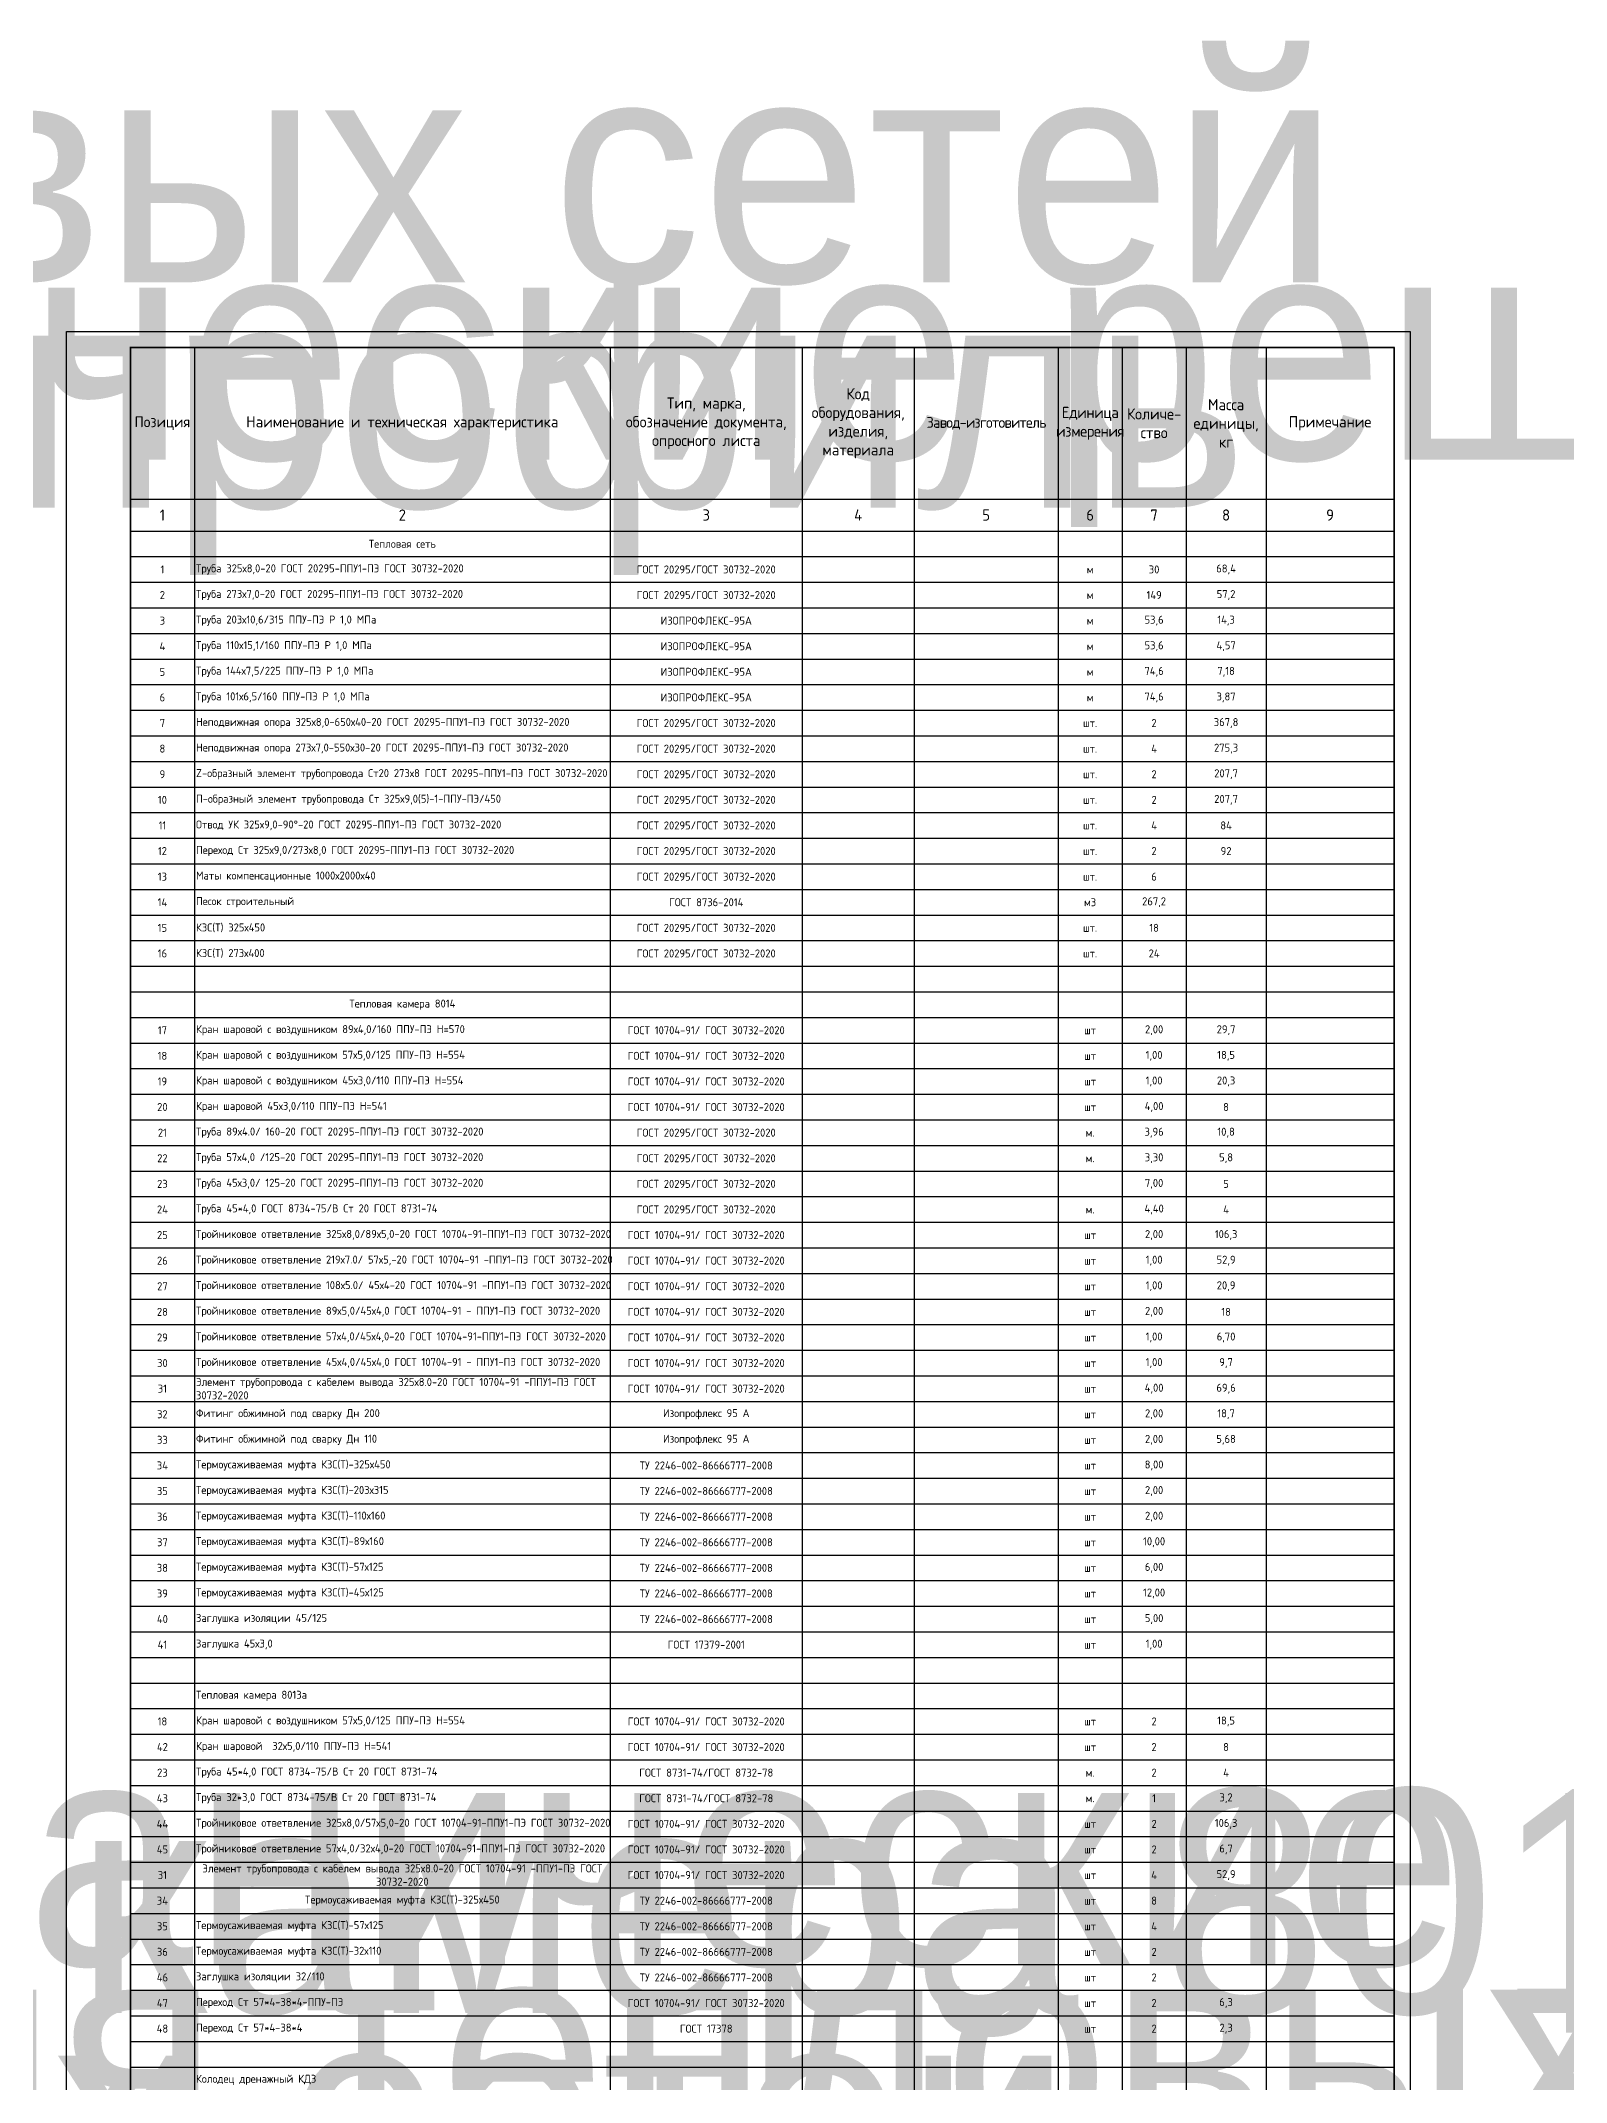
# Model space of a CAD drawing. Header units: metres. Extents: x 1981 to 7362, y 1229 to 3678.
# Drawn here: x 5026 to 5503, y 2327 to 2964 of the extents above; entities that cross this region are included whole.
import ezdxf
from ezdxf.enums import TextEntityAlignment as Align

# ---------------------------------------------------------------- set-up
doc = ezdxf.new("R2018")
doc.units = ezdxf.units.M
doc.layers.add('Форматы', color=7, linetype='Continuous')
doc.styles.add('GOST-2.304_Type-B', font='GOST Common.ttf')
doc.styles.get("Standard").update_dxf_attribs({"font": 'GOST Common.ttf'})

# ---------------------------------------------------------------- blocks, each defined once
blk = doc.blocks.new('*U147')
at = {"style": 'GOST-2.304_Type-B'}
blk.add_attdef('РАЗРАБОТАЛ', text='', height=2.5, dxfattribs=at).set_placement((721.5, -264.22), align=Align.MIDDLE_LEFT)
at = {"style": 'GOST-2.304_Type-B', "flags": 8}
for tag, height, p in [('ДАТА', 2.5, (761.07, -264.4)), ('ЛИСТ', 3, (857.39, -271.92)), ('ЛИСТОВ', 3, (874.89, -271.92)), ('ФОРМАТ', 3, (851.97, -294.75))]:
    blk.add_attdef(tag, text='', height=height, dxfattribs=at).set_placement(p, align=Align.MIDDLE_CENTER)
at = {"style": 'GOST-2.304_Type-B'}
blk.add_attdef('ПРОВЕРИЛ', (721.75, -270.73), '', height=2.5, dxfattribs=at)
at = {"lineweight": 30, "flags": 104}
for tag, p in [('ТЕПЛОВЫЕ_СЕТИ', (801, -269.5)), ('ИМЯ_ЧЕРТЕЖА', (801, -284.5))]:
    blk.add_attdef(tag, text='', height=3, dxfattribs=at).set_placement(p, align=Align.MIDDLE_CENTER)
blk = doc.blocks.new('*T26')
at = {"layer": 'Форматы', "lineweight": 30, "transparency": 16777216}
for p, q in [((0, 0), (395, 0)), ((0, 0), (0, -753.34)), ((20, 0), (20, -753.34)), ((150, 0), (150, -753.34)), ((210, 0), (210, -753.34)), ((245, 0), (245, -753.34)), ((290, 0), (290, -753.34)), ((310, 0), (310, -753.34)), ((330, 0), (330, -753.34)), ((355, 0), (355, -753.34)), ((395, 0), (395, -753.34)), ((0, -47.34), (395, -47.34)), ((0, -57.34), (395, -57.34)), ((0, -65.34), (395, -65.34)), ((0, -73.34), (395, -73.34)), ((0, -81.34), (395, -81.34)), ((0, -89.34), (395, -89.34)), ((0, -97.34), (395, -97.34)), ((0, -105.34), (395, -105.34)), ((0, -113.34), (395, -113.34)), ((0, -121.34), (395, -121.34)), ((0, -129.34), (395, -129.34)), ((0, -137.34), (395, -137.34)), ((0, -145.34), (395, -145.34)), ((0, -153.34), (395, -153.34)), ((0, -161.34), (395, -161.34)), ((0, -169.34), (395, -169.34)), ((0, -177.34), (395, -177.34)), ((0, -185.34), (395, -185.34)), ((0, -193.34), (395, -193.34)), ((0, -201.34), (395, -201.34)), ((0, -209.34), (395, -209.34)), ((0, -217.34), (395, -217.34)), ((0, -225.34), (395, -225.34)), ((0, -233.34), (395, -233.34)), ((0, -241.34), (395, -241.34)), ((0, -249.34), (395, -249.34)), ((0, -257.34), (395, -257.34)), ((0, -265.34), (395, -265.34)), ((0, -273.34), (395, -273.34)), ((0, -281.34), (395, -281.34)), ((0, -289.34), (395, -289.34)), ((0, -297.34), (395, -297.34)), ((0, -305.34), (395, -305.34)), ((0, -313.34), (395, -313.34)), ((0, -321.34), (395, -321.34)), ((0, -329.34), (395, -329.34)), ((0, -337.34), (395, -337.34)), ((0, -345.34), (395, -345.34)), ((0, -353.34), (395, -353.34)), ((0, -361.34), (395, -361.34)), ((0, -369.34), (395, -369.34)), ((0, -377.34), (395, -377.34)), ((0, -385.34), (395, -385.34)), ((0, -393.34), (395, -393.34)), ((0, -401.34), (395, -401.34)), ((0, -409.34), (395, -409.34)), ((0, -417.34), (395, -417.34)), ((0, -425.34), (395, -425.34)), ((0, -433.34), (395, -433.34)), ((0, -441.34), (395, -441.34)), ((0, -449.34), (395, -449.34)), ((0, -457.34), (395, -457.34)), ((0, -465.34), (395, -465.34)), ((0, -473.34), (395, -473.34)), ((0, -481.34), (395, -481.34)), ((0, -489.34), (395, -489.34)), ((0, -497.34), (395, -497.34)), ((0, -505.34), (395, -505.34)), ((0, -513.34), (395, -513.34)), ((0, -521.34), (395, -521.34)), ((0, -529.34), (395, -529.34)), ((0, -537.34), (395, -537.34)), ((0, -545.34), (395, -545.34)), ((0, -553.34), (395, -553.34)), ((0, -561.34), (395, -561.34)), ((0, -569.34), (395, -569.34)), ((0, -577.34), (395, -577.34)), ((0, -585.34), (395, -585.34)), ((0, -593.34), (395, -593.34)), ((0, -601.34), (395, -601.34)), ((0, -609.34), (395, -609.34)), ((0, -617.34), (395, -617.34)), ((0, -625.34), (395, -625.34)), ((0, -633.34), (395, -633.34)), ((0, -641.34), (395, -641.34)), ((0, -649.34), (395, -649.34)), ((0, -657.34), (395, -657.34)), ((0, -665.34), (395, -665.34)), ((0, -673.34), (395, -673.34)), ((0, -681.34), (395, -681.34)), ((0, -689.34), (395, -689.34)), ((0, -697.34), (395, -697.34)), ((0, -705.34), (395, -705.34)), ((0, -713.34), (395, -713.34)), ((0, -721.34), (395, -721.34)), ((0, -729.34), (395, -729.34)), ((0, -737.34), (395, -737.34)), ((0, -745.34), (395, -745.34)), ((0, -753.34), (395, -753.34))]:
    blk.add_line(p, q, dxfattribs=at)
at = {"layer": 'Форматы', "color": 0, "lineweight": 25, "transparency": 16777216}
for s, insert, char_height, width, attachment_point in [('Код оборудования,^M^Jизделия,^M^Jматериала', (227.5, -23.67), 3.5, 32, 5), ('Тип, марка,^M^Jобозначение документа,^M^Jопросного листа', (180, -23.67), 3.5, 57, 5), ('{\\T0.95; Единица^Jизмерения}', (300, -23.67), 3.5, 17, 5), ('Количе-^M^Jство', (320, -23.67), 3.5, 17, 5), ('Масса единицы, кг', (342.5, -23.67), 3.5, 22, 5), ('Позиция ', (10, -23.67), 3.4, 17, 5), ('Наименование и техническая характеристика', (85, -23.67), 3.5, 127, 5), ('{\\T0.9;Завод-изготовитель}', (267.5, -23.67), 3.4, 42, 5), ('Примечание', (375, -23.67), 3.5, 37, 5), ('1', (10, -52.34), 3.5, 17, 5), ('2', (85, -52.34), 3.5, 127, 5), ('3', (180, -52.34), 3.5, 57, 5), ('4', (227.5, -52.34), 3.5, 32, 5), ('5', (267.5, -52.34), 3.5, 42, 5), ('6', (300, -52.34), 3.5, 17, 5), ('7', (320, -52.34), 3.5, 17, 5), ('8', (342.5, -52.34), 3.5, 22, 5), ('9', (375, -52.34), 3.5, 37, 5), ('Тепловая сеть', (85, -61.34), 2.5, 129, 5), ('1', (10, -69.34), 2.5, 19, 5), ('Труба 325х8,0-20 ГОСТ 20295-ППУ1-ПЭ ГОСТ 30732-2020', (20.5, -69.34), 2.5, 129, 4), ('ГОСТ 20295/ГОСТ 30732-2020', (180, -69.34), 2.5, 59, 5), ('м', (300, -69.34), 2.5, 19, 5), ('30', (320, -69.34), 2.5, 19, 5), ('68,4', (342.5, -69.34), 2.5, 24, 5), ('2', (10, -77.34), 2.5, 19, 5), ('Труба 273х7,0-20 ГОСТ 20295-ППУ1-ПЭ ГОСТ 30732-2020', (20.5, -77.34), 2.5, 129, 4), ('ГОСТ 20295/ГОСТ 30732-2020', (180, -77.34), 2.5, 59, 5), ('149', (320, -77.34), 2.5, 19, 5), ('57,2', (342.5, -77.34), 2.5, 24, 5), ('м', (300, -77.34), 2.5, 19, 5), ('3', (10, -85.34), 2.5, 19, 5), ('Труба 203х10,6/315 ППУ-ПЭ Р 1,0 МПа', (20.5, -85.34), 2.5, 129, 4), ('ИЗОПРОФЛЕКС-95А', (180, -85.34), 2.5, 59, 5), ('м', (300, -85.34), 2.5, 19, 5), ('53,6', (320, -85.34), 2.5, 19, 5), ('14,3', (342.5, -85.34), 2.5, 24, 5), ('4', (10, -93.34), 2.5, 19, 5), ('Труба 110х15,1/160 ППУ-ПЭ Р 1,0 МПа', (20.5, -93.34), 2.5, 129, 4), ('ИЗОПРОФЛЕКС-95А', (180, -93.34), 2.5, 59, 5), ('м', (300, -93.34), 2.5, 19, 5), ('53,6', (320, -93.34), 2.5, 19, 5), ('4,57', (342.5, -93.34), 2.5, 24, 5), ('5', (10, -101.34), 2.5, 19, 5), ('Труба 144х7,5/225 ППУ-ПЭ Р 1,0 МПа', (20.5, -101.34), 2.5, 129, 4), ('ИЗОПРОФЛЕКС-95А', (180, -101.34), 2.5, 59, 5), ('м', (300, -101.34), 2.5, 19, 5), ('74,6', (320, -101.34), 2.5, 19, 5), ('7,18', (342.5, -101.34), 2.5, 24, 5), ('6', (10, -109.34), 2.5, 19, 5), ('Труба 101х6,5/160 ППУ-ПЭ Р 1,0 МПа', (20.5, -109.34), 2.5, 129, 4), ('ИЗОПРОФЛЕКС-95А', (180, -109.34), 2.5, 59, 5), ('74,6', (320, -109.34), 2.5, 19, 5), ('3,87', (342.5, -109.34), 2.5, 24, 5), ('м', (300, -109.34), 2.5, 19, 5), ('7', (10, -117.34), 2.5, 19, 5), ('Неподвижная опора 325х8,0-650х40-20 ГОСТ 20295-ППУ1-ПЭ ГОСТ 30732-2020', (20.5, -117.34), 2.5, 129, 4), ('ГОСТ 20295/ГОСТ 30732-2020', (180, -117.34), 2.5, 59, 5), ('шт.', (300, -117.34), 2.5, 19, 5), ('2', (320, -117.34), 2.5, 19, 5), ('367,8', (342.5, -117.34), 2.5, 24, 5), ('8', (10, -125.34), 2.5, 19, 5), ('Неподвижная опора 273х7,0-550х30-20 ГОСТ 20295-ППУ1-ПЭ ГОСТ 30732-2020', (20.5, -125.34), 2.5, 129, 4), ('ГОСТ 20295/ГОСТ 30732-2020', (180, -125.34), 2.5, 59, 5), ('шт.', (300, -125.34), 2.5, 19, 5), ('4', (320, -125.34), 2.5, 19, 5), ('275,3', (342.5, -125.34), 2.5, 24, 5), ('9', (10, -133.34), 2.5, 19, 5), ('Z-образный элемент трубопровода Ст20 273х8 ГОСТ 20295-ППУ1-ПЭ ГОСТ 30732-2020', (20.5, -133.34), 2.5, 129, 4), ('ГОСТ 20295/ГОСТ 30732-2020', (180, -133.34), 2.5, 59, 5), ('шт.', (300, -133.34), 2.5, 19, 5), ('2', (320, -133.34), 2.5, 19, 5), ('207,7', (342.5, -133.34), 2.5, 24, 5), ('10', (10, -141.34), 2.5, 19, 5), ('П-образный элемент трубопровода Ст 325х9,0(5)-1-ППУ-ПЭ/450', (20.5, -141.34), 2.5, 129, 4), ('ГОСТ 20295/ГОСТ 30732-2020', (180, -141.34), 2.5, 59, 5), ('2', (320, -141.34), 2.5, 19, 5), ('207,7', (342.5, -141.34), 2.5, 24, 5), ('шт.', (300, -141.34), 2.5, 19, 5), ('11', (10, -149.34), 2.5, 19, 5), ('Отвод УК 325х9,0-90°-20 ГОСТ 20295-ППУ1-ПЭ ГОСТ 30732-2020', (20.5, -149.34), 2.5, 129, 4), ('ГОСТ 20295/ГОСТ 30732-2020', (180, -149.34), 2.5, 59, 5), ('шт.', (300, -149.34), 2.5, 19, 5), ('4', (320, -149.34), 2.5, 19, 5), ('84', (342.5, -149.34), 2.5, 24, 5), ('12', (10, -157.34), 2.5, 19, 5), ('Переход Ст 325х9,0/273х8,0 ГОСТ 20295-ППУ1-ПЭ ГОСТ 30732-2020', (20.5, -157.34), 2.5, 129, 4), ('ГОСТ 20295/ГОСТ 30732-2020', (180, -157.34), 2.5, 59, 5), ('шт.', (300, -157.34), 2.5, 19, 5), ('2', (320, -157.34), 2.5, 19, 5), ('92', (342.5, -157.34), 2.5, 24, 5), ('13', (10, -165.34), 2.5, 19, 5), ('Маты компенсационные 1000х2000х40', (20.5, -165.34), 2.5, 129, 4), ('ГОСТ 20295/ГОСТ 30732-2020', (180, -165.34), 2.5, 59, 5), ('шт.', (300, -165.34), 2.5, 19, 5), ('6', (320, -165.34), 2.5, 19, 5), ('14', (10, -173.34), 2.5, 19, 5), ('Песок строительный', (20.5, -173.34), 2.5, 129, 4), ('ГОСТ 8736-2014', (180, -173.34), 2.5, 59, 5), ('м3', (300, -173.34), 2.5, 19, 5), ('267,2', (320, -173.34), 2.5, 19, 5), ('15', (10, -181.34), 2.5, 19, 5), ('КЗС(Т) 325х450', (20.5, -181.34), 2.5, 129, 4), ('ГОСТ 20295/ГОСТ 30732-2020', (180, -181.34), 2.5, 59, 5), ('шт.', (300, -181.34), 2.5, 19, 5), ('18', (320, -181.34), 2.5, 19, 5), ('16', (10, -189.34), 2.5, 19, 5), ('КЗС(Т) 273х400', (20.5, -189.34), 2.5, 129, 4), ('ГОСТ 20295/ГОСТ 30732-2020', (180, -189.34), 2.5, 59, 5), ('шт.', (300, -189.34), 2.5, 19, 5), ('24', (320, -189.34), 2.5, 19, 5), ('Тепловая камера 8014', (85, -205.34), 2.5, 129, 5), ('17', (10, -213.34), 2.5, 19, 5), ('Кран шаровой с воздушником 89х4,0/160 ППУ-ПЭ Н=570', (20.5, -213.34), 2.5, 129, 4), ('ГОСТ 10704-91/ ГОСТ 30732-2020', (180, -213.34), 2.5, 59, 5), ('шт', (300, -213.34), 2.5, 19, 5), ('2,00', (320, -213.34), 2.5, 19, 5), ('29,7', (342.5, -213.34), 2.5, 24, 5), ('18', (10, -221.34), 2.5, 19, 5), ('Кран шаровой с воздушником 57х5,0/125 ППУ-ПЭ Н=554', (20.5, -221.34), 2.5, 129, 4), ('ГОСТ 10704-91/ ГОСТ 30732-2020', (180, -221.34), 2.5, 59, 5), ('шт', (300, -221.34), 2.5, 19, 5), ('1,00', (320, -221.34), 2.5, 19, 5), ('18,5', (342.5, -221.34), 2.5, 24, 5), ('19', (10, -229.34), 2.5, 19, 5), ('Кран шаровой с воздушником 45х3,0/110 ППУ-ПЭ Н=554', (20.5, -229.34), 2.5, 129, 4), ('ГОСТ 10704-91/ ГОСТ 30732-2020', (180, -229.34), 2.5, 59, 5), ('шт', (300, -229.34), 2.5, 19, 5), ('1,00', (320, -229.34), 2.5, 19, 5), ('20,3', (342.5, -229.34), 2.5, 24, 5), ('Кран шаровой 45х3,0/110 ППУ-ПЭ Н=541', (20.5, -237.34), 2.5, 129, 4), ('4,00', (320, -237.34), 2.5, 19, 5), ('20', (10, -237.34), 2.5, 19, 5), ('ГОСТ 10704-91/ ГОСТ 30732-2020', (180, -237.34), 2.5, 59, 5), ('шт', (300, -237.34), 2.5, 19, 5), ('8', (342.5, -237.34), 2.5, 24, 5), ('21', (10, -245.34), 2.5, 19, 5), ('Труба 89х4.0/ 160-20 ГОСТ 20295-ППУ1-ПЭ ГОСТ 30732-2020', (20.5, -245.34), 2.5, 129, 4), ('ГОСТ 20295/ГОСТ 30732-2020', (180, -245.34), 2.5, 59, 5), ('м.', (300, -245.34), 2.5, 19, 5), ('3,96', (320, -245.34), 2.5, 19, 5), ('10,8', (342.5, -245.34), 2.5, 24, 5), ('22', (10, -253.34), 2.5, 19, 5), ('Труба 57х4,0 /125-20 ГОСТ 20295-ППУ1-ПЭ ГОСТ 30732-2020', (20.5, -253.34), 2.5, 129, 4), ('ГОСТ 20295/ГОСТ 30732-2020', (180, -253.34), 2.5, 59, 5), ('м.', (300, -253.34), 2.5, 19, 5), ('3,30', (320, -253.34), 2.5, 19, 5), ('5,8', (342.5, -253.34), 2.5, 24, 5), ('23', (10, -261.34), 2.5, 19, 5), ('Труба 45х3,0/ 125-20 ГОСТ 20295-ППУ1-ПЭ ГОСТ 30732-2020', (20.5, -261.34), 2.5, 129, 4), ('ГОСТ 20295/ГОСТ 30732-2020', (180, -261.34), 2.5, 59, 5), ('7,00', (320, -261.34), 2.5, 19, 5), ('5', (342.5, -261.34), 2.5, 24, 5), ('Труба 45*4,0 ГОСТ 8734-75/В Ст 20 ГОСТ 8731-74', (20.5, -269.34), 2.5, 129, 4), ('4,40', (320, -269.34), 2.5, 19, 5), ('24', (10, -269.34), 2.5, 19, 5), ('ГОСТ 20295/ГОСТ 30732-2020', (180, -269.34), 2.5, 59, 5), ('м.', (300, -269.34), 2.5, 19, 5), ('4', (342.5, -269.34), 2.5, 24, 5), ('25', (10, -277.34), 2.5, 19, 5), ('Тройниковое ответвление 325х8,0/89х5,0-20 ГОСТ 10704-91-ППУ1-ПЭ ГОСТ 30732-2020', (20.5, -277.34), 2.5, 129, 4), ('ГОСТ 10704-91/ ГОСТ 30732-2020', (180, -277.34), 2.5, 59, 5), ('шт', (300, -277.34), 2.5, 19, 5), ('2,00', (320, -277.34), 2.5, 19, 5), ('106,3', (342.5, -277.34), 2.5, 24, 5), ('26', (10, -285.34), 2.5, 19, 5), ('Тройниковое ответвление 219х7.0/ 57х5,-20 ГОСТ 10704-91 -ППУ1-ПЭ ГОСТ 30732-2020', (20.5, -285.34), 2.5, 129, 4), ('ГОСТ 10704-91/ ГОСТ 30732-2020', (180, -285.34), 2.5, 59, 5), ('шт', (300, -285.34), 2.5, 19, 5), ('1,00', (320, -285.34), 2.5, 19, 5), ('52,9', (342.5, -285.34), 2.5, 24, 5), ('27', (10, -293.34), 2.5, 19, 5), ('Тройниковое ответвление 108х5.0/ 45х4-20 ГОСТ 10704-91 -ППУ1-ПЭ ГОСТ 30732-2020', (20.5, -293.34), 2.5, 129, 4), ('ГОСТ 10704-91/ ГОСТ 30732-2020', (180, -293.34), 2.5, 59, 5), ('шт', (300, -293.34), 2.5, 19, 5), ('1,00', (320, -293.34), 2.5, 19, 5), ('20,9', (342.5, -293.34), 2.5, 24, 5), ('Тройниковое ответвление 89х5,0/45х4,0 ГОСТ 10704-91 - ППУ1-ПЭ ГОСТ 30732-2020', (20.5, -301.34), 2.5, 129, 4), ('2,00', (320, -301.34), 2.5, 19, 5), ('28', (10, -301.34), 2.5, 19, 5), ('ГОСТ 10704-91/ ГОСТ 30732-2020', (180, -301.34), 2.5, 59, 5), ('шт', (300, -301.34), 2.5, 19, 5), ('18', (342.5, -301.34), 2.5, 24, 5), ('29', (10, -309.34), 2.5, 19, 5), ('Тройниковое ответвление 57х4,0/45х4,0-20 ГОСТ 10704-91-ППУ1-ПЭ ГОСТ 30732-2020', (20.5, -309.34), 2.5, 129, 4), ('ГОСТ 10704-91/ ГОСТ 30732-2020', (180, -309.34), 2.5, 59, 5), ('шт', (300, -309.34), 2.5, 19, 5), ('1,00', (320, -309.34), 2.5, 19, 5), ('6,70', (342.5, -309.34), 2.5, 24, 5), ('30', (10, -317.34), 2.5, 19, 5), ('Тройниковое ответвление 45х4,0/45х4,0 ГОСТ 10704-91 - ППУ1-ПЭ ГОСТ 30732-2020', (20.5, -317.34), 2.5, 129, 4), ('ГОСТ 10704-91/ ГОСТ 30732-2020', (180, -317.34), 2.5, 59, 5), ('шт', (300, -317.34), 2.5, 19, 5), ('1,00', (320, -317.34), 2.5, 19, 5), ('9,7', (342.5, -317.34), 2.5, 24, 5), ('31', (10, -325.34), 2.5, 19, 5), ('Элемент трубопровода с кабелем вывода 325х8.0-20 ГОСТ 10704-91 -ППУ1-ПЭ ГОСТ 30732-2020', (20.5, -325.34), 2.5, 129, 4), ('ГОСТ 10704-91/ ГОСТ 30732-2020', (180, -325.34), 2.5, 59, 5), ('шт', (300, -325.34), 2.5, 19, 5), ('4,00', (320, -325.34), 2.5, 19, 5), ('69,6', (342.5, -325.34), 2.5, 24, 5), ('32', (10, -333.34), 2.5, 19, 5), ('Фитинг обжимной под сварку Дн 200', (20.5, -333.34), 2.5, 129, 4), ('Изопрофлекс 95 А', (180, -333.34), 2.5, 59, 5), ('шт', (300, -333.34), 2.5, 19, 5), ('2,00', (320, -333.34), 2.5, 19, 5), ('18,7', (342.5, -333.34), 2.5, 24, 5), ('33', (10, -341.34), 2.5, 19, 5), ('Фитинг обжимной под сварку Дн 110', (20.5, -341.34), 2.5, 129, 4), ('Изопрофлекс 95 А', (180, -341.34), 2.5, 59, 5), ('шт', (300, -341.34), 2.5, 19, 5), ('2,00', (320, -341.34), 2.5, 19, 5), ('5,68', (342.5, -341.34), 2.5, 24, 5), ('34', (10, -349.34), 2.5, 19, 5), ('Термоусаживаемая муфта КЗС(Т)-325х450', (20.5, -349.34), 2.5, 129, 4), ('ТУ 2246-002-86666777-2008', (180, -349.34), 2.5, 59, 5), ('шт', (300, -349.34), 2.5, 19, 5), ('8,00', (320, -349.34), 2.5, 19, 5), ('35', (10, -357.34), 2.5, 19, 5), ('Термоусаживаемая муфта КЗС(Т)-203х315', (20.5, -357.34), 2.5, 129, 4), ('ТУ 2246-002-86666777-2008', (180, -357.34), 2.5, 59, 5), ('шт', (300, -357.34), 2.5, 19, 5), ('2,00', (320, -357.34), 2.5, 19, 5), ('Термоусаживаемая муфта КЗС(Т)-110х160', (20.5, -365.34), 2.5, 129, 4), ('36', (10, -365.34), 2.5, 19, 5), ('ТУ 2246-002-86666777-2008', (180, -365.34), 2.5, 59, 5), ('шт', (300, -365.34), 2.5, 19, 5), ('2,00', (320, -365.34), 2.5, 19, 5), ('37', (10, -373.34), 2.5, 19, 5), ('Термоусаживаемая муфта КЗС(Т)-89х160', (20.5, -373.34), 2.5, 129, 4), ('ТУ 2246-002-86666777-2008', (180, -373.34), 2.5, 59, 5), ('шт', (300, -373.34), 2.5, 19, 5), ('10,00', (320, -373.34), 2.5, 19, 5), ('38', (10, -381.34), 2.5, 19, 5), ('Термоусаживаемая муфта КЗС(Т)-57х125', (20.5, -381.34), 2.5, 129, 4), ('ТУ 2246-002-86666777-2008', (180, -381.34), 2.5, 59, 5), ('шт', (300, -381.34), 2.5, 19, 5), ('6,00', (320, -381.34), 2.5, 19, 5), ('39', (10, -389.34), 2.5, 19, 5), ('Термоусаживаемая муфта КЗС(Т)-45х125', (20.5, -389.34), 2.5, 129, 4), ('ТУ 2246-002-86666777-2008', (180, -389.34), 2.5, 59, 5), ('шт', (300, -389.34), 2.5, 19, 5), ('12,00', (320, -389.34), 2.5, 19, 5), ('40', (10, -397.34), 2.5, 19, 5), ('Заглушка изоляции 45/125', (20.5, -397.34), 2.5, 129, 4), ('ТУ 2246-002-86666777-2008', (180, -397.34), 2.5, 59, 5), ('шт', (300, -397.34), 2.5, 19, 5), ('5,00', (320, -397.34), 2.5, 19, 5), ('41', (10, -405.34), 2.5, 19, 5), ('Заглушка 45х3,0', (20.5, -405.34), 2.5, 129, 4), ('ГОСТ 17379-2001', (180, -405.34), 2.5, 59, 5), ('шт', (300, -405.34), 2.5, 19, 5), ('1,00', (320, -405.34), 2.5, 19, 5), ('Тепловая камера 8013а', (20.5, -421.34), 2.5, 129, 4), ('18', (10, -429.34), 2.5, 19, 5), ('Кран шаровой с воздушником 57х5,0/125 ППУ-ПЭ Н=554', (20.5, -429.34), 2.5, 129, 4), ('ГОСТ 10704-91/ ГОСТ 30732-2020', (180, -429.34), 2.5, 59, 5), ('шт', (300, -429.34), 2.5, 19, 5), ('2', (320, -429.34), 2.5, 19, 5), ('18,5', (342.5, -429.34), 2.5, 24, 5), ('42', (10, -437.34), 2.5, 19, 5), ('Кран шаровой  32х5,0/110 ППУ-ПЭ Н=541', (20.5, -437.34), 2.5, 129, 4), ('ГОСТ 10704-91/ ГОСТ 30732-2020', (180, -437.34), 2.5, 59, 5), ('шт', (300, -437.34), 2.5, 19, 5), ('2', (320, -437.34), 2.5, 19, 5), ('8', (342.5, -437.34), 2.5, 24, 5), ('23', (10, -445.34), 2.5, 19, 5), ('Труба 45*4,0 ГОСТ 8734-75/В Ст 20 ГОСТ 8731-74', (20.5, -445.34), 2.5, 129, 4), ('ГОСТ 8731-74/ГОСТ 8732-78^M', (180, -445.34), 2.5, 59, 5), ('м.', (300, -445.34), 2.5, 19, 5), ('2', (320, -445.34), 2.5, 19, 5), ('4', (342.5, -445.34), 2.5, 24, 5), ('43', (10, -453.34), 2.5, 19, 5), ('Труба 32*3,0 ГОСТ 8734-75/В Ст 20 ГОСТ 8731-74', (20.5, -453.34), 2.5, 129, 4), ('ГОСТ 8731-74/ГОСТ 8732-78^M', (180, -453.34), 2.5, 59, 5), ('м.', (300, -453.34), 2.5, 19, 5), ('1', (320, -453.34), 2.5, 19, 5), ('3,2', (342.5, -453.34), 2.5, 24, 5), ('44', (10, -461.34), 2.5, 19, 5), ('Тройниковое ответвление 325х8,0/57х5,0-20 ГОСТ 10704-91-ППУ1-ПЭ ГОСТ 30732-2020', (20.5, -461.34), 2.5, 129, 4), ('ГОСТ 10704-91/ ГОСТ 30732-2020', (180, -461.34), 2.5, 59, 5), ('шт', (300, -461.34), 2.5, 19, 5), ('2', (320, -461.34), 2.5, 19, 5), ('106,3', (342.5, -461.34), 2.5, 24, 5), ('45', (10, -469.34), 2.5, 19, 5), ('Тройниковое ответвление 57х4,0/32х4,0-20 ГОСТ 10704-91-ППУ1-ПЭ ГОСТ 30732-2020', (20.5, -469.34), 2.5, 129, 4), ('ГОСТ 10704-91/ ГОСТ 30732-2020', (180, -469.34), 2.5, 59, 5), ('шт', (300, -469.34), 2.5, 19, 5), ('2', (320, -469.34), 2.5, 19, 5), ('6,7', (342.5, -469.34), 2.5, 24, 5), ('31', (10, -477.34), 2.5, 19, 5), ('Элемент трубопровода с кабелем вывода 325х8.0-20 ГОСТ 10704-91 -ППУ1-ПЭ ГОСТ 30732-2020', (85, -477.34), 2.5, 129, 5), ('ГОСТ 10704-91/ ГОСТ 30732-2020', (180, -477.34), 2.5, 59, 5), ('шт', (300, -477.34), 2.5, 19, 5), ('4', (320, -477.34), 2.5, 19, 5), ('52,9', (342.5, -477.34), 2.5, 24, 5), ('34', (10, -485.34), 2.5, 19, 5), ('Термоусаживаемая муфта КЗС(Т)-325х450', (85, -485.34), 2.5, 129, 5), ('ТУ 2246-002-86666777-2008', (180, -485.34), 2.5, 59, 5), ('8', (320, -485.34), 2.5, 19, 5), ('шт', (300, -485.34), 2.5, 19, 5), ('35', (10, -493.34), 2.5, 19, 5), ('Термоусаживаемая муфта КЗС(Т)-57х125', (20.5, -493.34), 2.5, 129, 4), ('ТУ 2246-002-86666777-2008', (180, -493.34), 2.5, 59, 5), ('шт', (300, -493.34), 2.5, 19, 5), ('4', (320, -493.34), 2.5, 19, 5), ('36', (10, -501.34), 2.5, 19, 5), ('Термоусаживаемая муфта КЗС(Т)-32х110', (20.5, -501.34), 2.5, 129, 4), ('ТУ 2246-002-86666777-2008', (180, -501.34), 2.5, 59, 5), ('шт', (300, -501.34), 2.5, 19, 5), ('2', (320, -501.34), 2.5, 19, 5), ('46', (10, -509.34), 2.5, 19, 5), ('Заглушка изоляции 32/110', (20.5, -509.34), 2.5, 129, 4), ('ТУ 2246-002-86666777-2008', (180, -509.34), 2.5, 59, 5), ('шт', (300, -509.34), 2.5, 19, 5), ('2', (320, -509.34), 2.5, 19, 5), ('47', (10, -517.34), 2.5, 19, 5), ('Переход Ст 57*4-38*4-ППУ-ПЭ', (20.5, -517.34), 2.5, 129, 4), ('ГОСТ 10704-91/ ГОСТ 30732-2020', (180, -517.34), 2.5, 59, 5), ('2', (320, -517.34), 2.5, 19, 5), ('6,3', (342.5, -517.34), 2.5, 24, 5), ('шт', (300, -517.34), 2.5, 19, 5), ('48', (10, -525.34), 2.5, 19, 5), ('Переход Ст 57*4-38*4', (20.5, -525.34), 2.5, 129, 4), ('ГОСТ 17378', (180, -525.34), 2.5, 59, 5), ('шт', (300, -525.34), 2.5, 19, 5), ('2', (320, -525.34), 2.5, 19, 5), ('2,3', (342.5, -525.34), 2.5, 24, 5), ('Колодец дренажный КД3', (20.5, -541.34), 2.5, 129, 4), ('49', (10, -549.34), 2.5, 19, 5), ('Кран шаровой 89х5,0/160 ППУ-ПЭ Н=548', (20.5, -549.34), 2.5, 129, 4), ('ГОСТ 10704-91/ ГОСТ 30732-2020', (180, -549.34), 2.5, 59, 5), ('4.0', (320, -549.34), 2.5, 19, 5), ('22.00', (342.5, -549.34), 2.5, 24, 5), ('шт', (300, -549.34), 2.5, 19, 5), ('50', (10, -557.34), 2.5, 19, 5), ('Труба 89х4,0/160-20 ГОСТ 20295-ППУ1-ПЭ ГОСТ 30732-2020', (20.5, -557.34), 2.5, 129, 4), ('ГОСТ 20295/ГОСТ 30732-2020^M', (180, -557.34), 2.5, 59, 5), ('м.', (300, -557.34), 2.5, 19, 5), ('7,8', (320, -557.34), 2.5, 19, 5), ('10,8', (342.5, -557.34), 2.5, 24, 5), ('51', (10, -565.34), 2.5, 19, 5), ('Труба 89*4,0 ГОСТ 8734-75/В Ст 20 ГОСТ 8731-74', (20.5, -565.34), 2.5, 129, 4), ('ГОСТ 10704-91/ГОСТ 10705-80^M', (180, -565.34), 2.5, 59, 5), ('м.', (300, -565.34), 2.5, 19, 5), ('2', (320, -565.34), 2.5, 19, 5), ('8,41', (342.5, -565.34), 2.5, 24, 5), ('52', (10, -573.34), 2.5, 19, 5), ('Тройниковое ответвление 273х8,0/89х5,0-20 ГОСТ 10704-91-ППУ1-ПЭ ГОСТ 30732-2020', (20.5, -573.34), 2.5, 129, 4), ('ГОСТ 10704-91/ ГОСТ 30732-2020', (180, -573.34), 2.5, 59, 5), ('шт', (300, -573.34), 2.5, 19, 5), ('2', (320, -573.34), 2.5, 19, 5), ('112.20', (342.5, -573.34), 2.5, 24, 5), ('53', (10, -581.34), 2.5, 19, 5), ('Тройниковое ответвление 219х7,0/89х5,0-20 ГОСТ 10704-91-ППУ1-ПЭ ГОСТ 30732-2020', (20.5, -581.34), 2.5, 129, 4), ('ГОСТ 10704-91/ ГОСТ 30732-2020', (180, -581.34), 2.5, 59, 5), ('1', (320, -581.34), 2.5, 19, 5), ('64,1', (342.5, -581.34), 2.5, 24, 5), ('шт', (300, -581.34), 2.5, 19, 5), ('54', (10, -589.34), 2.5, 19, 5), ('Тройниковое ответвление 108х4,0/89х4,0-20 ГОСТ 10704-91-ППУ1-ПЭ ГОСТ 30732-2020', (85, -589.34), 2.5, 129, 5), ('ГОСТ 10704-91/ ГОСТ 30732-2020', (180, -589.34), 2.5, 59, 5), ('шт', (300, -589.34), 2.5, 19, 5), ('1', (320, -589.34), 2.5, 19, 5), ('26,6', (342.5, -589.34), 2.5, 24, 5), ('55', (10, -597.34), 2.5, 19, 5), ('Элемент трубопровода с кабелем вывода 273х4.0-20 ГОСТ 10704-91 -ППУ1-ПЭ ГОСТ 30732-2020', (20.5, -597.34), 2.5, 129, 4), ('ГОСТ 10704-91/ ГОСТ 30732-2020', (180, -597.34), 2.5, 59, 5), ('шт', (300, -597.34), 2.5, 19, 5), ('4.0', (320, -597.34), 2.5, 19, 5), ('58.20', (342.5, -597.34), 2.5, 24, 5), ('56', (10, -605.34), 2.5, 19, 5), ('Термоусаживаемая муфта КЗС(Т)-273х400', (20.5, -605.34), 2.5, 129, 4), ('ТУ 2246-002-86666777-2008', (180, -605.34), 2.5, 59, 5), ('шт', (300, -605.34), 2.5, 19, 5), ('8', (320, -605.34), 2.5, 19, 5), ('57', (10, -613.34), 2.5, 19, 5), ('Термоусаживаемая муфта КЗС(Т)-89х160', (20.5, -613.34), 2.5, 129, 4), ('ТУ 2246-002-86666777-2008', (180, -613.34), 2.5, 59, 5), ('7', (320, -613.34), 2.5, 19, 5), ('шт', (300, -613.34), 2.5, 19, 5), ('58', (10, -621.34), 2.5, 19, 5), ('Заглушка изоляции 89/160', (20.5, -621.34), 2.5, 129, 4), ('ТУ 2246-002-86666777-2008', (180, -621.34), 2.5, 59, 5), ('шт', (300, -621.34), 2.5, 19, 5), ('4', (320, -621.34), 2.5, 19, 5), ('Демонтаж', (20.5, -637.34), 2.5, 129, 4), ('Труба Ду300 ГОСТ 10704-91', (20.5, -645.34), 2.5, 129, 4), (' ГОСТ 10704-91', (180, -645.34), 2.5, 59, 5), ('107,2', (320, -645.34), 2.5, 19, 5), ('м', (300, -645.34), 2.5, 19, 5), ('Труба Ду273 ГОСТ 10704-91', (20.5, -653.34), 2.5, 129, 4), (' ГОСТ 10704-91', (180, -653.34), 2.5, 59, 5), ('м', (300, -653.34), 2.5, 19, 5), ('149,2', (320, -653.34), 2.5, 19, 5), ('Труба Ду 200 ГОСТ 10704-91', (20.5, -661.34), 2.5, 129, 4), (' ГОСТ 10704-91', (180, -661.34), 2.5, 59, 5), ('м', (300, -661.34), 2.5, 19, 5), ('53,6', (320, -661.34), 2.5, 19, 5), ('Труба Ду 150 ГОСТ 10704-91', (20.5, -669.34), 2.5, 129, 4), (' ГОСТ 10704-91', (180, -669.34), 2.5, 59, 5), ('м', (300, -669.34), 2.5, 19, 5), ('53,6', (320, -669.34), 2.5, 19, 5), ('Отвод Ду 300', (20.5, -677.34), 2.5, 129, 4), ('ГОСТ 17375', (180, -677.34), 2.5, 59, 5), ('4', (320, -677.34), 2.5, 19, 5), ('шт', (300, -677.34), 2.5, 19, 5), ('Отвод Ду 273', (85, -685.34), 2.5, 129, 5), ('ГОСТ 17375', (180, -685.34), 2.5, 59, 5), ('шт', (300, -685.34), 2.5, 19, 5), ('4', (320, -685.34), 2.5, 19, 5), ('Отвод Ду 200 ', (20.5, -693.34), 2.5, 129, 4), ('ГОСТ 17375', (180, -693.34), 2.5, 59, 5), ('шт', (300, -693.34), 2.5, 19, 5), ('4', (320, -693.34), 2.5, 19, 5), ('Отвод Ду 150 ', (20.5, -701.34), 2.5, 129, 4), ('ГОСТ 17375', (180, -701.34), 2.5, 59, 5), ('шт', (300, -701.34), 2.5, 19, 5), ('4', (320, -701.34), 2.5, 19, 5), ('Переход К-300/273', (20.5, -709.34), 2.5, 129, 4), ('ГОСТ17378', (180, -709.34), 2.5, 59, 5), ('шт', (300, -709.34), 2.5, 19, 5), ('2', (320, -709.34), 2.5, 19, 5), ('Цилиндры минераловатные Ду 300', (20.5, -717.34), 2.5, 129, 4), ('53,6', (320, -717.34), 2.5, 19, 5), ('Цилиндры минераловатные Ду 273', (20.5, -725.34), 2.5, 129, 4), ('74,6', (320, -725.34), 2.5, 19, 5), ('Цилиндры минераловатные Ду 200', (20.5, -733.34), 2.5, 129, 4), ('26,8', (320, -733.34), 2.5, 19, 5), ('Цилиндры минераловатные Ду 150', (20.5, -741.34), 2.5, 129, 4), ('26,8', (320, -741.34), 2.5, 19, 5)]:
    blk.add_mtext(s, dxfattribs=dict(at, insert=insert, char_height=char_height, width=width, attachment_point=attachment_point))
blk = doc.blocks.new('*U144')
blk.add_lwpolyline([(0, 594), (420, 594), (420, -297), (0, -297)], close=True)
at = {"const_width": 0.5}
blk.add_lwpolyline([(20, 589), (415, 589), (415, -292), (20, -292)], close=True, dxfattribs=at)
at = {"style": 'GOST-2.304_Type-B'}
blk.add_attdef('РАЗРАБОТАЛ', text='', height=2.5, dxfattribs=at).set_placement((250.5, -264.22), align=Align.MIDDLE_LEFT)
at = {"style": 'GOST-2.304_Type-B', "flags": 8}
for tag, height, p in [('ДАТА', 2.5, (290.07, -264.4)), ('ЛИСТ', 3, (386.39, -271.92)), ('ЛИСТОВ', 3, (403.89, -271.92)), ('ФОРМАТ', 3, (380.97, -294.75))]:
    blk.add_attdef(tag, text='', height=height, dxfattribs=at).set_placement(p, align=Align.MIDDLE_CENTER)
at = {"style": 'GOST-2.304_Type-B'}
blk.add_attdef('ПРОВЕРИЛ', (250.75, -270.73), '', height=2.5, dxfattribs=at)
at = {"lineweight": 30, "flags": 104}
for tag, p in [('ТЕПЛОВЫЕ_СЕТИ', (330, -269.5)), ('ИМЯ_ЧЕРТЕЖА', (330, -284.5))]:
    blk.add_attdef(tag, text='', height=3, dxfattribs=at).set_placement(p, align=Align.MIDDLE_CENTER)
blk = doc.blocks.new('*U143')
at = {"style": 'GOST-2.304_Type-B'}
blk.add_attdef('РАЗРАБОТАЛ', text='', height=2.5, dxfattribs=at).set_placement((250.5, -264.22), align=Align.MIDDLE_LEFT)
at = {"style": 'GOST-2.304_Type-B', "flags": 8}
for tag, height, p in [('ДАТА', 2.5, (290.07, -264.4)), ('ЛИСТ', 3, (386.39, -271.92)), ('ЛИСТОВ', 3, (403.89, -271.92)), ('ФОРМАТ', 3, (380.97, -294.75))]:
    blk.add_attdef(tag, text='', height=height, dxfattribs=at).set_placement(p, align=Align.MIDDLE_CENTER)
at = {"style": 'GOST-2.304_Type-B'}
blk.add_attdef('ПРОВЕРИЛ', (250.75, -270.73), '', height=2.5, dxfattribs=at)
at = {"lineweight": 30, "flags": 104}
for tag, p in [('ТЕПЛОВЫЕ_СЕТИ', (330, -269.5)), ('ИМЯ_ЧЕРТЕЖА', (330, -284.5))]:
    blk.add_attdef(tag, text='', height=3, dxfattribs=at).set_placement(p, align=Align.MIDDLE_CENTER)
blk = doc.blocks.new('*U145')
at = {"style": 'GOST-2.304_Type-B'}
blk.add_attdef('РАЗРАБОТАЛ', text='', height=2.5, dxfattribs=at).set_placement((424.5, -264.22), align=Align.MIDDLE_LEFT)
at = {"style": 'GOST-2.304_Type-B', "flags": 8}
for tag, height, p in [('ДАТА', 2.5, (464.07, -264.4)), ('ЛИСТ', 3, (560.39, -271.92)), ('ЛИСТОВ', 3, (577.89, -271.92)), ('ФОРМАТ', 3, (554.97, -294.75))]:
    blk.add_attdef(tag, text='', height=height, dxfattribs=at).set_placement(p, align=Align.MIDDLE_CENTER)
at = {"style": 'GOST-2.304_Type-B'}
blk.add_attdef('ПРОВЕРИЛ', (424.75, -270.73), '', height=2.5, dxfattribs=at)
at = {"lineweight": 30, "flags": 104}
for tag, p in [('ТЕПЛОВЫЕ_СЕТИ', (504, -269.5)), ('ИМЯ_ЧЕРТЕЖА', (504, -284.5))]:
    blk.add_attdef(tag, text='', height=3, dxfattribs=at).set_placement(p, align=Align.MIDDLE_CENTER)
blk = doc.blocks.new('*U163')
at = {"style": 'GOST-2.304_Type-B'}
blk.add_attdef('РАЗРАБОТАЛ', text='', height=2.5, dxfattribs=at).set_placement((250.5, -264.22), align=Align.MIDDLE_LEFT)
at = {"style": 'GOST-2.304_Type-B', "flags": 8}
for tag, height, p in [('ДАТА', 2.5, (290.07, -264.4)), ('ЛИСТ', 3, (386.39, -271.92)), ('ЛИСТОВ', 3, (403.89, -271.92)), ('ФОРМАТ', 3, (380.97, -294.75))]:
    blk.add_attdef(tag, text='', height=height, dxfattribs=at).set_placement(p, align=Align.MIDDLE_CENTER)
at = {"style": 'GOST-2.304_Type-B'}
blk.add_attdef('ПРОВЕРИЛ', (250.75, -270.73), '', height=2.5, dxfattribs=at)
at = {"lineweight": 30, "flags": 104}
for tag, p in [('ТЕПЛОВЫЕ_СЕТИ', (330, -269.5)), ('ИМЯ_ЧЕРТЕЖА', (330, -284.5))]:
    blk.add_attdef(tag, text='', height=3, dxfattribs=at).set_placement(p, align=Align.MIDDLE_CENTER)

msp = doc.modelspace()

# ---------------------------------------------------------------- block references
msp.add_blockref('*T26', (5053.849, 2868.592))
at = {"layer": 'Форматы'}
ref = msp.add_blockref('*U145', (2922.709, 3228.424), dxfattribs=at)
lines = msp.add_mtext('Тепломеханические решения тепловых сетей', dxfattribs={"layer": '0', "insert": (3426.709, 2958.924), "char_height": 70, "attachment_point": 1})
ref.add_attrib('ТЕПЛОВЫЕ_СЕТИ', '', (3426.709, 2958.924), dxfattribs={"flags": 104}).embed_mtext(lines)
ref = msp.add_blockref('*U147', (3635.737, 3173.099), dxfattribs=at)
lines = msp.add_mtext('Продольный профиль', dxfattribs={"layer": '0', "insert": (4436.737, 2888.599), "char_height": 70, "attachment_point": 1})
ref.add_attrib('ИМЯ_ЧЕРТЕЖА', '', (4436.737, 2888.599), dxfattribs={"flags": 104}).embed_mtext(lines)
lines = msp.add_mtext('Тепломеханические решения тепловых сетей', dxfattribs={"layer": '0', "insert": (4436.737, 2903.599), "char_height": 70, "attachment_point": 1})
ref.add_attrib('ТЕПЛОВЫЕ_СЕТИ', '', (4436.737, 2903.599), dxfattribs={"flags": 104}).embed_mtext(lines)
msp.add_blockref('*U144', (5033.849, 2279.592), dxfattribs=at)
ref = msp.add_blockref('*U145', (4087.543, 2702.599), dxfattribs=at)
lines = msp.add_mtext('Тепловая камера 8014\\P (М1:50)', dxfattribs={"layer": '0', "insert": (4591.543, 2418.099), "char_height": 70, "attachment_point": 1})
ref.add_attrib('ИМЯ_ЧЕРТЕЖА', '', (4591.543, 2418.099), dxfattribs={"flags": 104}).embed_mtext(lines)
lines = msp.add_mtext('Тепломеханические решения тепловых сетей', dxfattribs={"layer": '0', "insert": (4591.543, 2433.099), "char_height": 70, "attachment_point": 1})
ref.add_attrib('ТЕПЛОВЫЕ_СЕТИ', '', (4591.543, 2433.099), dxfattribs={"flags": 104}).embed_mtext(lines)
ref = msp.add_blockref('*U163', (3460.879, 2641.227), dxfattribs=at)
lines = msp.add_mtext('Тепломеханические решения тепловых сетей', dxfattribs={"layer": '0', "insert": (3790.879, 2371.727), "char_height": 70, "attachment_point": 1})
ref.add_attrib('ТЕПЛОВЫЕ_СЕТИ', '', (3790.879, 2371.727), dxfattribs={"flags": 104}).embed_mtext(lines)
ref = msp.add_blockref('*U143', (3013.291, 2620.512), dxfattribs=at)
lines = msp.add_mtext('Тепломеханические решения тепловых сетей', dxfattribs={"layer": '0', "insert": (3343.291, 2351.012), "char_height": 70, "attachment_point": 1})
ref.add_attrib('ТЕПЛОВЫЕ_СЕТИ', '', (3343.291, 2351.012), dxfattribs={"flags": 104}).embed_mtext(lines)

doc.saveas('drawing.dxf')
